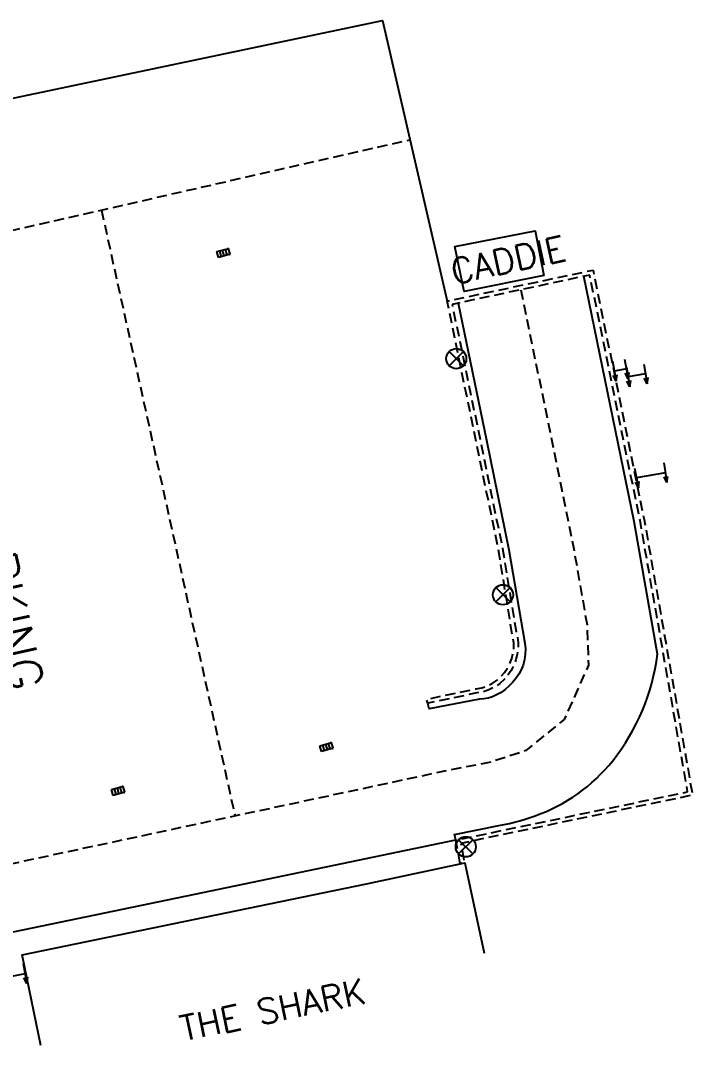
# Model space of a CAD drawing. Header units: millimetres. Extents: x 150050 to 151000, y 152675 to 153000.
# Drawn here: x 150410.2 to 150443.7, y 152867.4 to 152918.4 of the extents above; entities that cross this region are included whole.
import ezdxf
from ezdxf.enums import TextEntityAlignment as Align

# ---------------------------------------------------------------- set-up
doc = ezdxf.new("R2010")
doc.units = ezdxf.units.MM
doc.linetypes.add('DASHED', pattern=[0.75, 0.5, -0.25])
doc.layers.get('0').update_dxf_attribs({"linetype": 'CONTINUOUS'})
for name, color, linetype in [('W0001', 6, 'DASHED'), ('W0008', 7, 'CONTINUOUS'), ('W0017', 7, 'CONTINUOUS'), ('W0100', 7, 'CONTINUOUS'), ('W0105', 7, 'CONTINUOUS'), ('W0112', 1, 'DASHED'), ('W0400', 7, 'CONTINUOUS'), ('W0469', 7, 'CONTINUOUS'), ('W0984', 7, 'CONTINUOUS'), ('W0989', 7, 'CONTINUOUS')]:
    doc.layers.add(name, color=color, linetype=linetype)
doc.styles.get("Standard").update_dxf_attribs({"font": 'romans.shx', "width": 0.85})

# ---------------------------------------------------------------- blocks, each defined once
blk = doc.blocks.new('t105o')
for p, q in [((-0.5, 0), (0.5, 0)), ((0.5, 0), (0.2, 0.1)), ((0.5, 0), (0.2, -0.1))]:
    blk.add_line(p, q)
blk = doc.blocks.new('T400')
for p, q in [((-0.15, 0.3), (0.15, 0.3)), ((-0.15, -0.25), (-0.15, 0.3)), ((-0.15, 0.15), (0.15, 0.15)), ((-0.15, 0), (0.15, 0)), ((0.15, 0.3), (0.15, -0.25)), ((-0.15, -0.15), (0.15, -0.15)), ((-0.15, -0.25), (-0.15, -0.3)), ((-0.15, -0.3), (0.15, -0.3)), ((0.15, -0.3), (0.15, -0.25))]:
    blk.add_line(p, q)
blk = doc.blocks.new('T469')
at = {"color": 0, "linetype": 'Continuous', "flags": 128}
for points in [[(-0.354, 0.354), (0.354, -0.354)], [(-0.354, -0.354), (0.354, 0.354)]]:
    blk.add_lwpolyline(points, dxfattribs=at)
at = {"color": 0, "linetype": 'Continuous'}
blk.add_circle((0, 0), 0.5, dxfattribs=at)

msp = doc.modelspace()

# ---------------------------------------------------------------- linework, layer by layer
at = {"layer": 'W0001', "flags": 128}
for points in [[(150363.728, 152895.299), (150366.684, 152895.955), (150372.806, 152899.547), (150429.625, 152912.493)], [(150414.274, 152908.995), (150420.919, 152878.857)], [(150435.143, 152905.032), (150437.786, 152892.058), (150438.429, 152888.361), (150438.504, 152886.368), (150437.298, 152883.663), (150435.388, 152882.114), (150433.639, 152881.536), (150431.344, 152881.089), (150388.645, 152871.948), (150381.885, 152901.616)]]:
    msp.add_lwpolyline(points, dxfattribs=at)
at = {"layer": 'W0008', "flags": 128}
msp.add_lwpolyline([(150408.655, 152871.598), (150408.402, 152872.61), (150408.634, 152872.657), (150408.596, 152872.826), (150418.921, 152874.967), (150431.904, 152877.681), (150431.837, 152877.945), (150434.042, 152878.392), (150434.306, 152878.437), (150434.569, 152878.491), (150434.83, 152878.552), (150435.088, 152878.621), (150435.345, 152878.697), (150435.599, 152878.781), (150435.851, 152878.873, 0.141817), (150439.706, 152881.606, 0.138227), (150441.93, 152886.9), (150440.771, 152893.507), (150438.272, 152905.698)], format="xyb", dxfattribs=at)
msp.add_lwpolyline([(150432.013, 152904.366), (150433.426, 152897.542), (150434.545, 152892.1), (150435.341, 152887.455), (150435.366, 152887.178), (150435.359, 152886.904), (150435.319, 152886.634), (150435.248, 152886.365), (150435.152, 152886.128), (150435.03, 152885.907), (150434.885, 152885.7), (150434.722, 152885.504), (150434.547, 152885.321), (150434.359, 152885.154), (150434.155, 152885.007), (150433.935, 152884.882), (150433.729, 152884.792), (150433.517, 152884.726), (150433.299, 152884.683), (150433.076, 152884.662), (150430.583, 152884.181), (150430.512, 152884.458)], dxfattribs=at)
at = {"layer": 'W0017', "flags": 128}
msp.add_lwpolyline([(150362.804, 152899.732), (150364.37, 152900.104), (150363.359, 152904.898), (150391.387, 152910.677), (150428.261, 152918.42), (150431.472, 152904.465)], dxfattribs=at)
at = {"layer": 'W0100', "flags": 128}
msp.add_lwpolyline([(150436.284, 152905.738), (150432.316, 152904.937), (150431.862, 152907.186), (150435.856, 152907.957)], close=True, dxfattribs=at)
for points in [[(150441.336, 152900.843), (150440.477, 152900.692), (150440.386, 152901.091), (150439.793, 152900.982)], [(150442.329, 152895.933), (150440.892, 152895.671)], [(150411.254, 152867.446), (150410.338, 152871.958), (150427.464, 152875.493), (150432.354, 152876.532), (150433.308, 152872.042)], [(150411.254, 152867.446), (150410.338, 152871.958), (150427.464, 152875.493)], [(150409.059, 152870.744), (150410.479, 152871.028)]]:
    msp.add_lwpolyline(points, dxfattribs=at)
at = {"layer": 'W0112', "flags": 128}
msp.add_lwpolyline([(150432.125, 152876.487), (150431.903, 152877.662), (150443.435, 152880.059), (150441.066, 152893.563), (150438.566, 152905.76), (150431.72, 152904.303), (150433.132, 152897.481), (150434.25, 152892.046), (150434.899, 152888.027), (150434.963, 152887.765), (150434.998, 152887.481), (150434.998, 152887.198), (150434.963, 152886.914), (150434.893, 152886.632), (150434.79, 152886.357), (150434.657, 152886.1), (150434.495, 152885.863), (150434.304, 152885.646), (150434.086, 152885.448), (150433.827, 152885.267), (150433.547, 152885.127), (150433.249, 152885.03), (150432.955, 152884.981), (150430.504, 152884.463), (150430.46, 152884.668), (150432.915, 152885.187), (150433.199, 152885.235), (150433.467, 152885.322), (150433.719, 152885.448), (150433.955, 152885.613), (150434.154, 152885.794), (150434.328, 152885.992), (150434.476, 152886.208), (150434.598, 152886.442), (150434.692, 152886.695), (150434.756, 152886.953), (150434.788, 152887.211), (150434.788, 152887.469), (150434.756, 152887.727), (150434.693, 152887.985), (150434.043, 152892.008), (150432.927, 152897.439), (150431.472, 152904.465), (150438.729, 152906.01), (150441.272, 152893.603), (150443.677, 152879.895), (150432.148, 152877.498), (150432.331, 152876.526)], close=True, dxfattribs=at)

# ---------------------------------------------------------------- block references
at = {"layer": 'W0105'}
for p, rotation in [((150439.793, 152900.982), 280.512757596311), ((150440.386, 152901.091), 280.5767209663682), ((150440.477, 152900.692), 280.1487993830304), ((150441.336, 152900.843), 279.1992317441842), ((150440.892, 152895.671), 281.9664169134823), ((150442.329, 152895.933), 278.5935401585278), ((150410.479, 152871.028), 280.5050821883041)]:
    msp.add_blockref('t105o', p, dxfattribs=dict(at, rotation=rotation))
at = {"layer": 'W0400'}
for p, rotation in [((150420.342, 152906.862), 105.213413397402), ((150425.473, 152882.292), 105.5675850178311), ((150415.108, 152880.109), 105.5675850178311)]:
    msp.add_blockref('T400', p, dxfattribs=dict(at, rotation=rotation))
at = {"layer": 'W0469'}
for p in [(150431.926, 152901.604), (150434.249, 152889.862), (150432.398, 152877.325)]:
    msp.add_blockref('T469', p, dxfattribs=at)

# ---------------------------------------------------------------- texts
at = {"layer": 'W0984'}
for s, rotation, p in [('CADDIE', 12.2707, (150434.506, 152906.514)), ('THE SHARK', 11.7913, (150422.788, 152869.223))]:
    msp.add_text(s, height=1.25, rotation=rotation, dxfattribs=at).set_placement(p, align=Align.MIDDLE)
at = {"layer": 'W0989'}
msp.add_text('PARKING', height=1.75, rotation=282.3188, dxfattribs=at).set_placement((150409.53, 152890.003), align=Align.MIDDLE)

doc.saveas('drawing.dxf')
